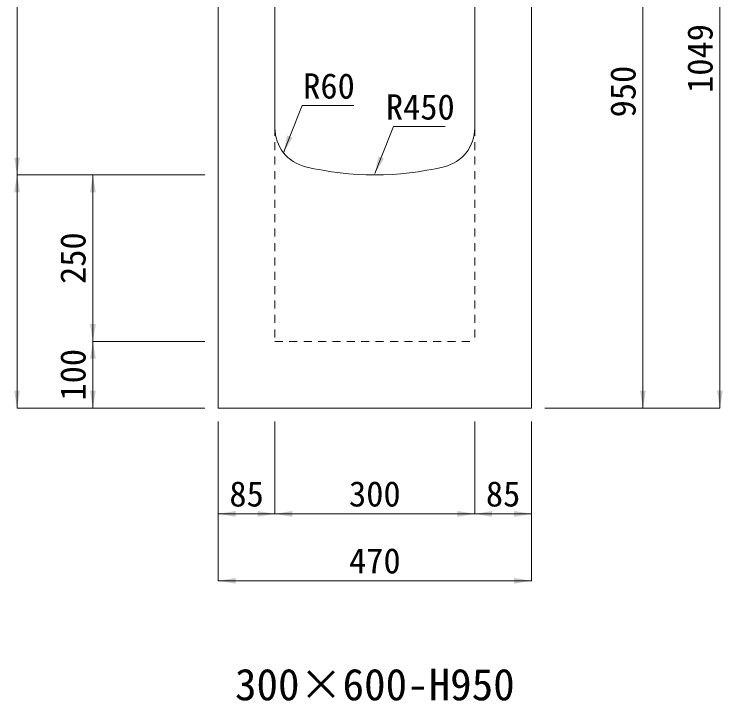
# Model space of a CAD drawing. Units: millimetres at full size, sheet at 1:40. Extents: x 69750 to 116230, y -28801 to 513.
# Drawn here: x 84041 to 85105, y -26490 to -25459 of the extents above; entities that cross this region are included whole.
import ezdxf
from ezdxf.enums import TextEntityAlignment as Align

# ---------------------------------------------------------------- set-up
doc = ezdxf.new("R2010")
doc.units = ezdxf.units.MM
doc.header["$LTSCALE"] = 40
doc.linetypes.add('USER1', pattern=[0.54, 0.3, -0.24])
for name, color, linetype, lineweight in [('寸法線', 7, 'Continuous', 9), ('引出線', 4, 'Continuous', 9), ('本体', 7, 'Continuous', 20)]:
    doc.layers.add(name, color=color, linetype=linetype, lineweight=lineweight)
doc.layers.add('文字', color=7, linetype='Continuous')
doc.styles.add('ＭＳ ゴシック', font='')
doc.styles.get('ＭＳ ゴシック').set_extended_font_data('MS Gothic')

# ---------------------------------------------------------------- blocks, each defined once
blk = doc.blocks.new('filled_arrow')
at = {"color": 0, "linetype": 'Continuous', "lineweight": -2}
blk.add_solid([(7.5, 1.25), (0, 0), (7.5, -1.25)], dxfattribs=at)

msp = doc.modelspace()

# ---------------------------------------------------------------- linework, layer by layer
at = {"layer": '寸法線'}
for p, q in [((85100.28, -25000.95), (85100.28, -26050.25)), ((84045.35, -25100.25), (84045.35, -25700.25)), ((84984.69, -25100.25), (84984.69, -26050.25)), ((84327.33, -25700.25), (84045.35, -25700.25)), ((84045.35, -25700.25), (84045.35, -26050.25)), ((84327.33, -25700.25), (84045.35, -25700.25)), ((84159.2, -25950.25), (84159.2, -25700.25)), ((84327.32, -25700.25), (84159.2, -25700.25)), ((84327.33, -25950.25), (84159.2, -25950.25)), ((84159.2, -26050.25), (84159.2, -25950.25)), ((84327.33, -25950.25), (84159.2, -25950.25)), ((84327.33, -26050.25), (84045.35, -26050.25)), ((84327.33, -26050.25), (84159.2, -26050.25)), ((84837.32, -26050.25), (85100.28, -26050.25)), ((84907.15, -26050.25), (84984.69, -26050.25)), ((84347.33, -26070.25), (84347.33, -26209.05)), ((84347.33, -26070.25), (84347.33, -26309.52)), ((84432.33, -26070.25), (84432.33, -26209.05)), ((84432.33, -26070.25), (84432.33, -26209.05)), ((84732.33, -26070.25), (84732.33, -26209.05)), ((84732.33, -26070.25), (84732.33, -26209.05)), ((84817.32, -26070.25), (84817.32, -26209.05)), ((84817.32, -26070.25), (84817.32, -26309.52)), ((84347.33, -26209.05), (84432.33, -26209.05)), ((84432.33, -26209.05), (84732.33, -26209.05)), ((84732.33, -26209.05), (84817.32, -26209.05)), ((84347.33, -26309.52), (84817.32, -26309.52))]:
    msp.add_line(p, q, dxfattribs=at)
at = {"layer": '引出線'}
for points in [[(84445.26, -25666.94), (84454.81, -25642.75), (84473.25, -25596.06), (84550.8, -25596.06)], [(84582.32, -25698.41), (84591.87, -25674.23), (84610.31, -25627.53), (84687.86, -25627.53)]]:
    msp.add_lwpolyline(points, dxfattribs=at)
at = {"layer": '本体'}
for p, q in [((84347.32, -25100.25), (84347.33, -26050.25)), ((84432.33, -25629.73), (84432.33, -25100.25)), ((84732.32, -25629.73), (84732.32, -25100.25)), ((84817.32, -26050.25), (84817.32, -25100.25)), ((84347.33, -26050.25), (84817.32, -26050.25))]:
    msp.add_line(p, q, dxfattribs=at)
at = {"layer": '本体', "linetype": 'USER1', "lineweight": 9}
for p, q in [((84432.33, -25629.73), (84432.33, -25950.25)), ((84732.32, -25629.73), (84732.33, -25950.25)), ((84432.33, -25950.25), (84732.33, -25950.25))]:
    msp.add_line(p, q, dxfattribs=at)
at = {"layer": '本体'}
for centre, radius, start, end in [((84492.33, -25629.73), 60, 180, 256.65776), ((84672.32, -25629.73), 60, 283.34229, 0), ((84582.32, -25250.25), 450, 256.65776, 283.34229)]:
    msp.add_arc(centre, radius, start, end, dxfattribs=at)

# ---------------------------------------------------------------- block references
at = {"layer": '寸法線', "xscale": 3.47, "yscale": 3.47}
for p, rotation in [((84045.35, -25700.25), 90), ((84045.35, -25700.25), 270), ((84159.2, -25700.25), 270), ((84159.2, -25950.25), 90), ((84159.2, -25950.25), 270), ((84045.35, -26050.25), 90), ((84159.2, -26050.25), 90), ((84984.69, -26050.25), 90), ((85100.28, -26050.25), 90), ((84432.33, -26209.05), 180), ((84732.33, -26209.05), 180), ((84817.32, -26209.05), 180), ((84817.32, -26309.52), 180)]:
    msp.add_blockref('filled_arrow', p, dxfattribs=dict(at, rotation=rotation))
for p in [(84347.33, -26209.05), (84432.33, -26209.05), (84732.33, -26209.05), (84347.33, -26309.52)]:
    msp.add_blockref('filled_arrow', p, dxfattribs=at)
at = {"layer": '引出線', "xscale": 3.47, "yscale": 3.47, "rotation": 68.5}
for p in [(84445.26, -25666.94), (84582.32, -25698.41)]:
    msp.add_blockref('filled_arrow', p, dxfattribs=at)

# ---------------------------------------------------------------- texts
at = {"layer": '寸法線', "style": 'ＭＳ ゴシック'}
for s, p in [('1049', (85070.28, -25525.6)), ('950', (84954.69, -25575.25)), ('250', (84129.2, -25825.25)), ('100', (84129.2, -26000.25))]:
    msp.add_text(s, height=37.98, rotation=90, dxfattribs=at).set_placement(p, align=Align.MIDDLE_CENTER)
for s, p in [('85', (84389.83, -26179.05)), ('300', (84582.33, -26179.05)), ('85', (84774.83, -26179.05)), ('470', (84582.33, -26279.52))]:
    msp.add_text(s, height=37.98, dxfattribs=at).set_placement(p, align=Align.MIDDLE_CENTER)
at = {"layer": '引出線', "style": 'ＭＳ ゴシック'}
for s, p in [('R60', (84513.53, -25566.82)), ('R450', (84650.6, -25598.29))]:
    msp.add_text(s, height=37.98, dxfattribs=at).set_placement(p, align=Align.MIDDLE_CENTER)
at = {"layer": '文字', "style": 'ＭＳ ゴシック'}
msp.add_text('300×600-H950', height=47.47, dxfattribs=at).set_placement((84582.33, -26465.17), align=Align.MIDDLE_CENTER)

doc.saveas('drawing.dxf')
